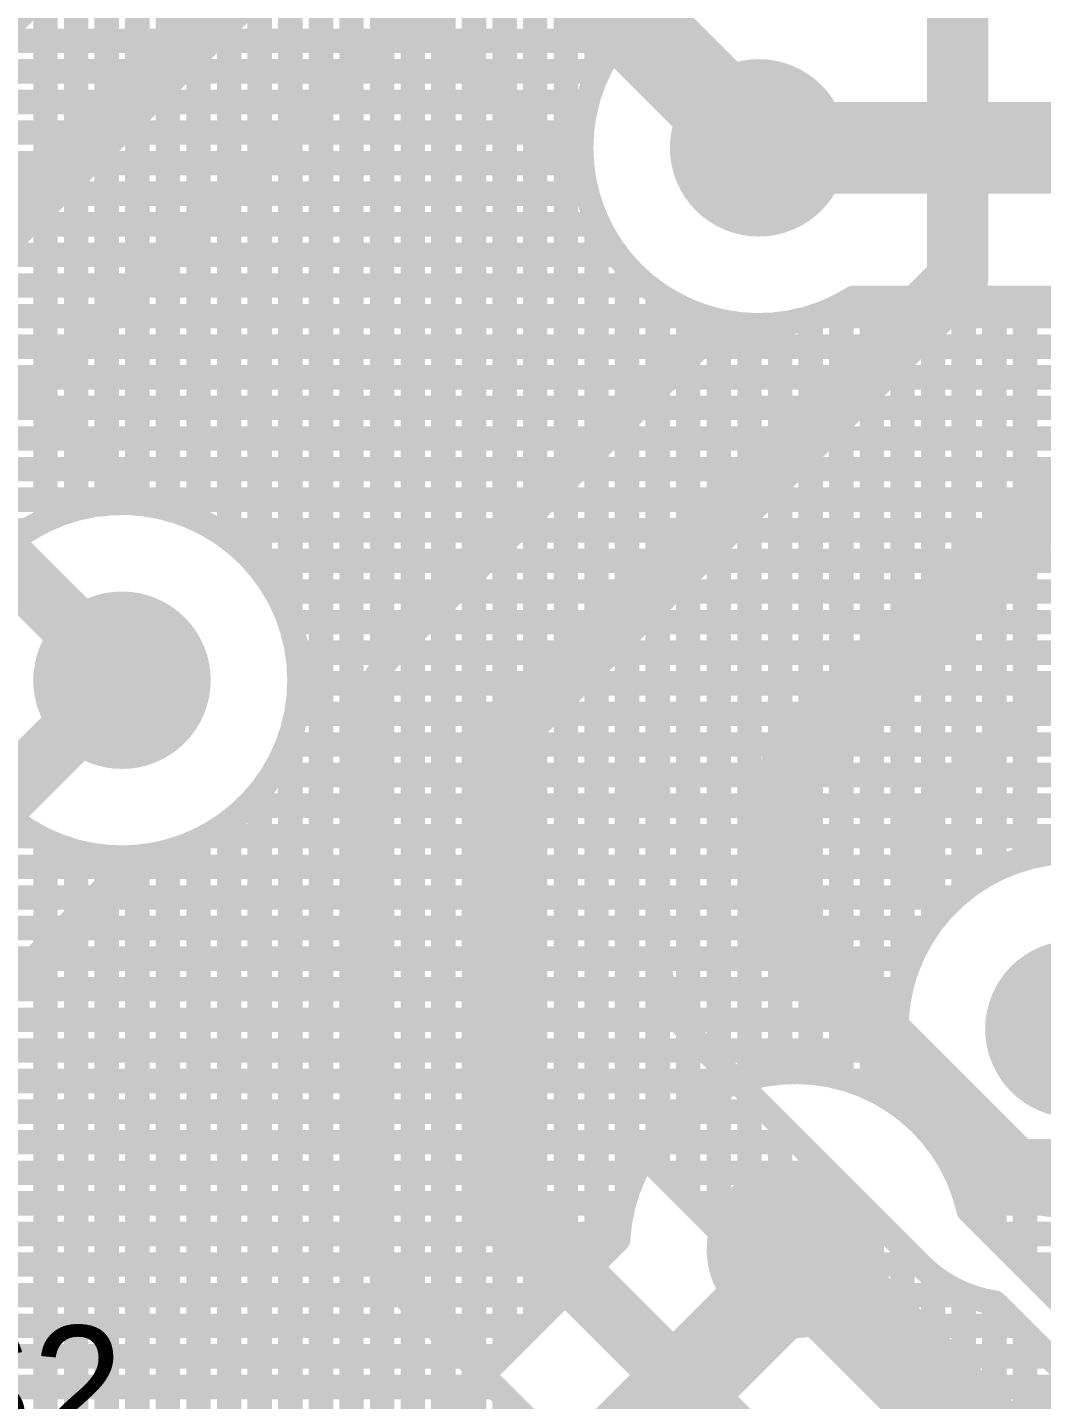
# Model space of a CAD drawing. Header units: millimetres. Extents: x 1.42 to 3.4, y 1.21 to 3.22.
# Drawn here: x 2.1121 to 2.2777, y 1.9629 to 2.1872 of the extents above; entities that cross this region are included whole.
import ezdxf

# ---------------------------------------------------------------- set-up
doc = ezdxf.new("R2010")
doc.units = ezdxf.units.MM
doc.header["$MEASUREMENT"] = 0
for name, color, linetype in [('BottomLayer', 5, 'Continuous'), ('BottomSolder', 6, 'Continuous'), ('MultiLayer', 9, 'Continuous'), ('TopLayer', 1, 'Continuous'), ('TopOverlay', 2, 'Continuous'), ('TopPaste', 8, 'Continuous'), ('TopSolder', 216, 'Continuous'), ('ViaHoleLayer', 16, 'Continuous')]:
    doc.layers.add(name, color=color, linetype=linetype)

# ---------------------------------------------------------------- blocks, each defined once
blk = doc.blocks.new('C0603_20')
at = {"layer": 'TopLayer'}
for points in [[(-0.00992, -0.0175), (-0.00992, 0.0175), (-0.04992, -0.0175), (-0.04992, 0.0175)], [(0.04992, -0.0175), (0.04992, 0.0175), (0.00992, -0.0175), (0.00992, 0.0175)]]:
    blk.add_solid(points, dxfattribs=at)
at = {"layer": 'TopOverlay'}
for points, const_width in [([(-0.06, -0.02559), (-0.06, 0.02559)], 0.00787), ([(-0.06, 0.02559), (0.06, 0.02559)], 0.00787), ([(0.06, -0.02559), (0.06, 0.02559)], 0.00787), ([(-0.00394, -0.01181), (-0.00394, 0.00984)], 0.00591), ([(0.00394, -0.01181), (0.00394, 0.00984)], 0.00591), ([(-0.06, -0.02559), (0.06, -0.02559)], 0.00787)]:
    blk.add_lwpolyline(points, dxfattribs=dict(at, const_width=const_width))
for points, const_width in [([(-0.06197, 0.02559, 1), (-0.05803, 0.02559, 1)], 0.00394), ([(-0.06197, 0.02559, 1), (-0.05803, 0.02559, 1)], 0.00394), ([(0.05803, 0.02559, 1), (0.06197, 0.02559, 1)], 0.00394), ([(0.05803, 0.02559, 1), (0.06197, 0.02559, 1)], 0.00394), ([(-0.00541, 0.00984, 1), (-0.00246, 0.00984, 1)], 0.00295), ([(0.00246, 0.00984, 1), (0.00541, 0.00984, 1)], 0.00295), ([(-0.00541, -0.01181, 1), (-0.00246, -0.01181, 1)], 0.00295), ([(0.00246, -0.01181, 1), (0.00541, -0.01181, 1)], 0.00295), ([(-0.06197, -0.02559, 1), (-0.05803, -0.02559, 1)], 0.00394), ([(-0.06197, -0.02559, 1), (-0.05803, -0.02559, 1)], 0.00394), ([(0.05803, -0.02559, 1), (0.06197, -0.02559, 1)], 0.00394), ([(0.05803, -0.02559, 1), (0.06197, -0.02559, 1)], 0.00394)]:
    blk.add_lwpolyline(points, format="xyb", close=True, dxfattribs=dict(at, const_width=const_width))
at = {"layer": 'TopPaste'}
for points in [[(-0.00992, -0.0175), (-0.00992, 0.0175), (-0.04992, -0.0175), (-0.04992, 0.0175)], [(0.04992, -0.0175), (0.04992, 0.0175), (0.00992, -0.0175), (0.00992, 0.0175)]]:
    blk.add_solid(points, dxfattribs=at)
at = {"layer": 'TopSolder'}
for points in [[(-0.00742, -0.02), (-0.00742, 0.02), (-0.05242, -0.02), (-0.05242, 0.02)], [(0.05242, -0.02), (0.05242, 0.02), (0.00742, -0.02), (0.00742, 0.02)]]:
    blk.add_solid(points, dxfattribs=at)

msp = doc.modelspace()

# ---------------------------------------------------------------- linework, layer by layer
at = {"layer": 'BottomLayer'}
for points, const_width in [([(1.8965, 2.5025), (2.2315, 2.1675)], 0.015), ([(2.264, 2.146), (2.264, 2.49)], 0.01), ([(1.8792, 2.48515), (2.2032, 2.16115)], 0.004), ([(1.96421, 2.27554), (2.1304, 2.10936)], 0.004), ([(1.94164, 2.267), (2.1275, 2.08114)], 0.01), ([(2.115, 2.12476), (2.115, 2.24935)], 0.004), ([(2.12, 2.11976), (2.12, 2.24435)], 0.004), ([(2.125, 2.11476), (2.125, 2.23935)], 0.004), ([(2.13, 2.10976), (2.13, 2.23435)], 0.004), ([(2.135, 2.10852), (2.135, 2.22935)], 0.004), ([(2.14, 2.10667), (2.14, 2.22435)], 0.004), ([(2.145, 2.10363), (2.145, 2.21935)], 0.004), ([(2.15, 2.0988), (2.15, 2.21435)], 0.004), ([(2.155, 2.08971), (2.155, 2.20935)], 0.004), ([(2.16, 1.61119), (2.16, 2.20435)], 0.004), ([(2.165, 1.61383), (2.165, 2.19935)], 0.004), ([(2.17, 2.08265), (2.17, 2.19435)], 0.004), ([(2.175, 2.08811), (2.175, 2.18935)], 0.004), ([(2.05476, 2.185), (2.17935, 2.185)], 0.004), ([(2.18, 2.09311), (2.18, 2.18435)], 0.004), ([(2.05976, 2.18), (2.18435, 2.18)], 0.004), ([(2.185, 2.09811), (2.185, 2.17935)], 0.004), ([(2.06476, 2.175), (2.18935, 2.175)], 0.004), ([(2.19, 2.10311), (2.19, 2.17435)], 0.004), ([(2.06976, 2.17), (2.19435, 2.17)], 0.004), ([(2.195, 2.10811), (2.195, 2.16935)], 0.004), ([(2.07476, 2.165), (2.19935, 2.165)], 0.004), ([(2.2, 2.11311), (2.2, 2.16435)], 0.004), ([(2.07976, 2.16), (2.20349, 2.16)], 0.004), ([(2.205, 2.11811), (2.205, 2.15572)], 0.004), ([(2.08476, 2.155), (2.20533, 2.155)], 0.004), ([(2.08976, 2.15), (2.20838, 2.15)], 0.004), ([(2.188, 2.07), (2.264, 2.146)], 0.01), ([(2.21, 2.12311), (2.21, 2.14804)], 0.004), ([(2.09476, 2.145), (2.2132, 2.145)], 0.004), ([(2.215, 2.12811), (2.215, 2.14365)], 0.004), ([(2.09976, 2.14), (2.22229, 2.14)], 0.004), ([(2.22, 2.13311), (2.22, 2.14088)], 0.004), ([(2.17248, 2.0856), (2.22593, 2.13904)], 0.004), ([(2.10476, 2.135), (2.22189, 2.135)], 0.004), ([(2.10976, 2.13), (2.21689, 2.13)], 0.004), ([(2.237, 2.067), (2.2935, 2.1235)], 0.01), ([(2.11476, 2.125), (2.21189, 2.125)], 0.004), ([(2.11976, 2.12), (2.20689, 2.12)], 0.004), ([(2.12476, 2.115), (2.20189, 2.115)], 0.004), ([(2.12976, 2.11), (2.19689, 2.11)], 0.004), ([(2.259, 2.05789), (2.30902, 2.1079)], 0.004), ([(2.14302, 2.105), (2.19189, 2.105)], 0.004), ([(2.14897, 2.1), (2.18689, 2.1)], 0.004), ([(2.15262, 2.095), (2.18189, 2.095)], 0.004), ([(2.1549, 2.09), (2.17689, 2.09)], 0.004), ([(2.1275, 2.0805), (2.1275, 2.08114)], 0.01), ([(2.15615, 2.085), (2.17191, 2.085)], 0.004), ([(2.1565, 2.08), (2.1684, 2.08)], 0.004), ([(2.15597, 2.075), (2.16658, 2.075)], 0.004), ([(2.27611, 2.075), (2.41839, 2.075)], 0.004), ([(2.188, 1.9965), (2.188, 2.07)], 0.01), ([(2.275, 2.05137), (2.275, 2.07389)], 0.004), ([(2.15453, 2.07), (2.166, 2.07)], 0.004), ([(2.155, 1.607), (2.155, 2.0713)], 0.004), ([(2.166, 1.9965), (2.166, 2.07)], 0.004), ([(2.237, 2.03697), (2.237, 2.067)], 0.01), ([(2.27111, 2.07), (2.41339, 2.07)], 0.004), ([(2.27, 2.04942), (2.27, 2.06889)], 0.004), ([(2.21, 2.06089), (2.215, 2.06589)], 0.004), ([(2.215, 2.03697), (2.215, 2.06589)], 0.004), ([(2.215, 2.03697), (2.215, 2.06589)], 0.004), ([(2.15201, 2.065), (2.166, 2.065)], 0.004), ([(2.265, 2.04624), (2.265, 2.06389)], 0.004), ([(2.26611, 2.065), (2.40839, 2.065)], 0.004), ([(2.15, 1.59985), (2.15, 2.06221)], 0.004), ([(2.14801, 2.06), (2.166, 2.06)], 0.004), ([(2.21, 2.00561), (2.21, 2.06089)], 0.004), ([(2.21, 2.00561), (2.21, 2.06089)], 0.004), ([(2.21, 2.06), (2.215, 2.06)], 0.004), ([(2.26, 2.04509), (2.26, 2.05889)], 0.004), ([(2.26111, 2.06), (2.40339, 2.06)], 0.004), ([(2.145, 1.24039), (2.145, 2.05738)], 0.004), ([(2.259, 2.04609), (2.259, 2.05789)], 0.004), ([(1.42, 2.055), (2.11369, 2.055)], 0.004), ([(2.115, 1.24039), (2.115, 2.05434)], 0.004), ([(2.14, 1.24039), (2.14, 2.05434)], 0.004), ([(2.14131, 2.055), (2.166, 2.055)], 0.004), ([(2.21, 2.055), (2.215, 2.055)], 0.004), ([(2.259, 2.055), (2.39839, 2.055)], 0.004), ([(2.12, 1.24039), (2.12, 2.05249)], 0.004), ([(2.135, 1.24039), (2.135, 2.05249)], 0.004), ([(1.42, 2.05), (2.166, 2.05)], 0.004), ([(2.125, 1.24039), (2.125, 2.05161)], 0.004), ([(2.13, 1.24039), (2.13, 2.05161)], 0.004), ([(2.21, 2.05), (2.215, 2.05)], 0.004), ([(2.259, 2.05), (2.27122, 2.05)], 0.004), ([(2.259, 2.04609), (2.2618, 2.04329)], 0.004), ([(1.42, 2.045), (2.166, 2.045)], 0.004), ([(2.21, 2.045), (2.215, 2.045)], 0.004), ([(2.26009, 2.045), (2.26354, 2.045)], 0.004), ([(1.42, 2.04), (2.166, 2.04)], 0.004), ([(2.21, 2.04), (2.215, 2.04)], 0.004), ([(2.237, 2.03697), (2.27347, 2.0005)], 0.01), ([(2.215, 2.00061), (2.215, 2.03697)], 0.004), ([(1.42, 2.035), (2.166, 2.035)], 0.004), ([(2.21, 2.035), (2.21509, 2.035)], 0.004), ([(1.42, 2.03), (2.166, 2.03)], 0.004), ([(2.21, 2.03), (2.21613, 2.03)], 0.004), ([(1.42, 2.025), (2.166, 2.025)], 0.004), ([(2.21, 2.025), (2.21854, 2.025)], 0.004), ([(2.22, 1.99561), (2.22, 2.02301)], 0.004), ([(2.22148, 2.02138), (2.25788, 1.98498)], 0.004), ([(1.42, 2.02), (2.166, 2.02)], 0.004), ([(2.21, 2.02), (2.22286, 2.02)], 0.004), ([(2.225, 1.99061), (2.225, 2.01786)], 0.004), ([(1.42, 2.015), (2.166, 2.015)], 0.004), ([(2.21, 2.015), (2.22786, 2.015)], 0.004), ([(2.23, 1.98561), (2.23, 2.01286)], 0.004), ([(1.42, 2.01), (2.166, 2.01)], 0.004), ([(2.21, 2.01), (2.23286, 2.01)], 0.004), ([(2.235, 1.98061), (2.235, 2.00786)], 0.004), ([(1.42, 2.005), (2.166, 2.005)], 0.004), ([(2.21, 2.00561), (2.40811, 1.8075)], 0.004), ([(2.21061, 2.005), (2.23786, 2.005)], 0.004), ([(2.24, 1.97561), (2.24, 2.00286)], 0.004), ([(2.27347, 2.0005), (2.2795, 2.0005)], 0.01), ([(2.2795, 2.0005), (2.465, 1.815)], 0.01), ([(1.42, 2), (2.166, 2)], 0.004), ([(2.188, 1.9965), (2.399, 1.7855)], 0.01), ([(2.21561, 2), (2.24286, 2)], 0.004), ([(2.245, 1.97061), (2.245, 1.99786)], 0.004), ([(1.42, 1.995), (2.16605, 1.995)], 0.004), ([(2.22061, 1.995), (2.24786, 1.995)], 0.004), ([(2.25, 1.96561), (2.25, 1.99286)], 0.004), ([(1.42, 1.99), (2.16698, 1.99)], 0.004), ([(2.22561, 1.99), (2.25286, 1.99)], 0.004), ([(2.255, 1.96061), (2.255, 1.98786)], 0.004), ([(1.42, 1.985), (2.16925, 1.985)], 0.004), ([(2.23061, 1.985), (2.25786, 1.985)], 0.004), ([(2.17, 1.61537), (2.17, 1.98385)], 0.004), ([(2.26, 1.95561), (2.26, 1.98311)], 0.004), ([(2.17248, 1.9809), (2.32869, 1.8247)], 0.004), ([(1.42, 1.98), (2.17339, 1.98)], 0.004), ([(2.175, 1.61598), (2.175, 1.97839)], 0.004), ([(2.23561, 1.98), (2.26549, 1.98)], 0.004), ([(2.265, 1.95061), (2.265, 1.9802)], 0.004), ([(2.27, 1.94561), (2.27, 1.97878)], 0.004), ([(2.27013, 1.97876), (2.44139, 1.8075)], 0.004), ([(1.42, 1.975), (2.17839, 1.975)], 0.004), ([(2.24061, 1.975), (2.27389, 1.975)], 0.004), ([(2.275, 1.94061), (2.275, 1.97389)], 0.004), ([(2.18, 1.61572), (2.18, 1.97339)], 0.004), ([(1.42, 1.97), (2.18339, 1.97)], 0.004), ([(2.24561, 1.97), (2.27889, 1.97)], 0.004), ([(2.185, 1.61457), (2.185, 1.96839)], 0.004), ([(1.42, 1.965), (2.18839, 1.965)], 0.004), ([(2.25061, 1.965), (2.28389, 1.965)], 0.004), ([(2.19, 1.6124), (2.19, 1.96339)], 0.004)]:
    msp.add_lwpolyline(points, dxfattribs=dict(at, const_width=const_width))
for points, const_width in [([(2.17835, 2.185, 1), (2.18035, 2.185, 1)], 0.002), ([(2.179, 2.18435, 1), (2.181, 2.18435, 1)], 0.002), ([(2.18335, 2.18, 1), (2.18535, 2.18, 1)], 0.002), ([(2.184, 2.17935, 1), (2.186, 2.17935, 1)], 0.002), ([(2.2255, 2.1675, 1), (2.2375, 2.1675, 1)], 0.012), ([(2.18835, 2.175, 1), (2.19035, 2.175, 1)], 0.002), ([(2.189, 2.17435, 1), (2.191, 2.17435, 1)], 0.002), ([(2.22775, 2.1675, 1), (2.23525, 2.1675, 1)], 0.0075), ([(2.19335, 2.17, 1), (2.19535, 2.17, 1)], 0.002), ([(2.194, 2.16935, 1), (2.196, 2.16935, 1)], 0.002), ([(2.19835, 2.165, 1), (2.20035, 2.165, 1)], 0.002), ([(2.199, 2.16435, 1), (2.201, 2.16435, 1)], 0.002), ([(2.2022, 2.16115, 1), (2.2042, 2.16115, 1)], 0.002), ([(2.2022, 2.16115, 1), (2.2042, 2.16115, 1)], 0.002), ([(2.20249, 2.16, 1), (2.20449, 2.16, 1)], 0.002), ([(2.204, 2.15572, 1), (2.206, 2.15572, 1)], 0.002), ([(2.20433, 2.155, 1), (2.20633, 2.155, 1)], 0.002), ([(2.20738, 2.15, 1), (2.20938, 2.15, 1)], 0.002), ([(2.2615, 2.146, 1), (2.2665, 2.146, 1)], 0.005), ([(2.2615, 2.146, 1), (2.2665, 2.146, 1)], 0.005), ([(2.209, 2.14804, 1), (2.211, 2.14804, 1)], 0.002), ([(2.2122, 2.145, 1), (2.2142, 2.145, 1)], 0.002), ([(2.214, 2.14365, 1), (2.216, 2.14365, 1)], 0.002), ([(2.219, 2.14088, 1), (2.221, 2.14088, 1)], 0.002), ([(2.22129, 2.14, 1), (2.22329, 2.14, 1)], 0.002), ([(2.22493, 2.13904, 1), (2.22693, 2.13904, 1)], 0.002), ([(2.22493, 2.13904, 1), (2.22693, 2.13904, 1)], 0.002), ([(2.22089, 2.135, 1), (2.22289, 2.135, 1)], 0.002), ([(2.219, 2.13311, 1), (2.221, 2.13311, 1)], 0.002), ([(2.21589, 2.13, 1), (2.21789, 2.13, 1)], 0.002), ([(2.214, 2.12811, 1), (2.216, 2.12811, 1)], 0.002), ([(2.11376, 2.125, 1), (2.11576, 2.125, 1)], 0.002), ([(2.114, 2.12476, 1), (2.116, 2.12476, 1)], 0.002), ([(2.21089, 2.125, 1), (2.21289, 2.125, 1)], 0.002), ([(2.209, 2.12311, 1), (2.211, 2.12311, 1)], 0.002), ([(2.11876, 2.12, 1), (2.12076, 2.12, 1)], 0.002), ([(2.119, 2.11976, 1), (2.121, 2.11976, 1)], 0.002), ([(2.20589, 2.12, 1), (2.20789, 2.12, 1)], 0.002), ([(2.204, 2.11811, 1), (2.206, 2.11811, 1)], 0.002), ([(2.12376, 2.115, 1), (2.12576, 2.115, 1)], 0.002), ([(2.124, 2.11476, 1), (2.126, 2.11476, 1)], 0.002), ([(2.20089, 2.115, 1), (2.20289, 2.115, 1)], 0.002), ([(2.199, 2.11311, 1), (2.201, 2.11311, 1)], 0.002), ([(2.12876, 2.11, 1), (2.13076, 2.11, 1)], 0.002), ([(2.129, 2.10976, 1), (2.131, 2.10976, 1)], 0.002), ([(2.1294, 2.10936, 1), (2.1314, 2.10936, 1)], 0.002), ([(2.1294, 2.10936, 1), (2.1314, 2.10936, 1)], 0.002), ([(2.134, 2.10852, 1), (2.136, 2.10852, 1)], 0.002), ([(2.194, 2.10811, 1), (2.196, 2.10811, 1)], 0.002), ([(2.19589, 2.11, 1), (2.19789, 2.11, 1)], 0.002), ([(2.139, 2.10667, 1), (2.141, 2.10667, 1)], 0.002), ([(2.14202, 2.105, 1), (2.14402, 2.105, 1)], 0.002), ([(2.144, 2.10363, 1), (2.146, 2.10363, 1)], 0.002), ([(2.19089, 2.105, 1), (2.19289, 2.105, 1)], 0.002), ([(2.189, 2.10311, 1), (2.191, 2.10311, 1)], 0.002), ([(2.14797, 2.1, 1), (2.14997, 2.1, 1)], 0.002), ([(2.18589, 2.1, 1), (2.18789, 2.1, 1)], 0.002), ([(2.149, 2.0988, 1), (2.151, 2.0988, 1)], 0.002), ([(2.184, 2.09811, 1), (2.186, 2.09811, 1)], 0.002), ([(2.15162, 2.095, 1), (2.15362, 2.095, 1)], 0.002), ([(2.18089, 2.095, 1), (2.18289, 2.095, 1)], 0.002), ([(2.179, 2.09311, 1), (2.181, 2.09311, 1)], 0.002), ([(2.1215, 2.0805, 1), (2.1335, 2.0805, 1)], 0.012), ([(2.1539, 2.09, 1), (2.1559, 2.09, 1)], 0.002), ([(2.154, 2.08971, 1), (2.156, 2.08971, 1)], 0.002), ([(2.174, 2.08811, 1), (2.176, 2.08811, 1)], 0.002), ([(2.17589, 2.09, 1), (2.17789, 2.09, 1)], 0.002), ([(2.125, 2.08114, 1), (2.13, 2.08114, 1)], 0.005), ([(2.125, 2.08114, 1), (2.13, 2.08114, 1)], 0.005), ([(2.125, 2.0805, 1), (2.13, 2.0805, 1)], 0.005), ([(2.15515, 2.085, 1), (2.15715, 2.085, 1)], 0.002), ([(2.17091, 2.085, 1), (2.17291, 2.085, 1)], 0.002), ([(2.17144, 2.08556, 1), (2.17344, 2.08556, 1)], 0.002), ([(2.17148, 2.0856, 1), (2.17348, 2.0856, 1)], 0.002), ([(2.17148, 2.0856, 1), (2.17348, 2.0856, 1)], 0.002), ([(2.169, 2.08265, 1), (2.171, 2.08265, 1)], 0.002), ([(2.1555, 2.0805, 1), (2.1575, 2.0805, 1)], 0.002), ([(2.1555, 2.0805, 1), (2.1575, 2.0805, 1)], 0.002), ([(2.1555, 2.08, 1), (2.1575, 2.08, 1)], 0.002), ([(2.1674, 2.08, 1), (2.1694, 2.08, 1)], 0.002), ([(2.15497, 2.075, 1), (2.15697, 2.075, 1)], 0.002), ([(2.16558, 2.075, 1), (2.16758, 2.075, 1)], 0.002), ([(2.27511, 2.075, 1), (2.27711, 2.075, 1)], 0.002), ([(2.1855, 2.07, 1), (2.1905, 2.07, 1)], 0.005), ([(2.1855, 2.07, 1), (2.1905, 2.07, 1)], 0.005), ([(2.274, 2.07389, 1), (2.276, 2.07389, 1)], 0.002), ([(2.15353, 2.07, 1), (2.15553, 2.07, 1)], 0.002), ([(2.154, 2.0713, 1), (2.156, 2.0713, 1)], 0.002), ([(2.165, 2.07, 1), (2.167, 2.07, 1)], 0.002), ([(2.165, 2.07, 1), (2.167, 2.07, 1)], 0.002), ([(2.165, 2.07, 1), (2.167, 2.07, 1)], 0.002), ([(2.165, 2.07, 1), (2.167, 2.07, 1)], 0.002), ([(2.2345, 2.067, 1), (2.2395, 2.067, 1)], 0.005), ([(2.2345, 2.067, 1), (2.2395, 2.067, 1)], 0.005), ([(2.27011, 2.07, 1), (2.27211, 2.07, 1)], 0.002), ([(2.269, 2.06889, 1), (2.271, 2.06889, 1)], 0.002), ([(2.214, 2.06589, 1), (2.216, 2.06589, 1)], 0.002), ([(2.214, 2.06589, 1), (2.216, 2.06589, 1)], 0.002), ([(2.214, 2.06589, 1), (2.216, 2.06589, 1)], 0.002), ([(2.15101, 2.065, 1), (2.15301, 2.065, 1)], 0.002), ([(2.165, 2.065, 1), (2.167, 2.065, 1)], 0.002), ([(2.264, 2.06389, 1), (2.266, 2.06389, 1)], 0.002), ([(2.26511, 2.065, 1), (2.26711, 2.065, 1)], 0.002), ([(2.149, 2.06221, 1), (2.151, 2.06221, 1)], 0.002), ([(2.14701, 2.06, 1), (2.14901, 2.06, 1)], 0.002), ([(2.165, 2.06, 1), (2.167, 2.06, 1)], 0.002), ([(2.209, 2.06089, 1), (2.211, 2.06089, 1)], 0.002), ([(2.209, 2.06089, 1), (2.211, 2.06089, 1)], 0.002), ([(2.209, 2.06089, 1), (2.211, 2.06089, 1)], 0.002), ([(2.209, 2.06, 1), (2.211, 2.06, 1)], 0.002), ([(2.214, 2.06, 1), (2.216, 2.06, 1)], 0.002), ([(2.259, 2.05889, 1), (2.261, 2.05889, 1)], 0.002), ([(2.26011, 2.06, 1), (2.26211, 2.06, 1)], 0.002), ([(2.144, 2.05738, 1), (2.146, 2.05738, 1)], 0.002), ([(2.258, 2.05789, 1), (2.26, 2.05789, 1)], 0.002), ([(2.258, 2.05789, 1), (2.26, 2.05789, 1)], 0.002), ([(2.11269, 2.055, 1), (2.11469, 2.055, 1)], 0.002), ([(2.114, 2.05434, 1), (2.116, 2.05434, 1)], 0.002), ([(2.139, 2.05434, 1), (2.141, 2.05434, 1)], 0.002), ([(2.14031, 2.055, 1), (2.14231, 2.055, 1)], 0.002), ([(2.165, 2.055, 1), (2.167, 2.055, 1)], 0.002), ([(2.209, 2.055, 1), (2.211, 2.055, 1)], 0.002), ([(2.214, 2.055, 1), (2.216, 2.055, 1)], 0.002), ([(2.258, 2.055, 1), (2.26, 2.055, 1)], 0.002), ([(2.119, 2.05249, 1), (2.121, 2.05249, 1)], 0.002), ([(2.134, 2.05249, 1), (2.136, 2.05249, 1)], 0.002), ([(2.124, 2.05161, 1), (2.126, 2.05161, 1)], 0.002), ([(2.129, 2.05161, 1), (2.131, 2.05161, 1)], 0.002), ([(2.165, 2.05, 1), (2.167, 2.05, 1)], 0.002), ([(2.209, 2.05, 1), (2.211, 2.05, 1)], 0.002), ([(2.214, 2.05, 1), (2.216, 2.05, 1)], 0.002), ([(2.258, 2.05, 1), (2.26, 2.05, 1)], 0.002), ([(2.27022, 2.05, 1), (2.27222, 2.05, 1)], 0.002), ([(2.274, 2.05137, 1), (2.276, 2.05137, 1)], 0.002), ([(2.269, 2.04942, 1), (2.271, 2.04942, 1)], 0.002), ([(2.258, 2.04609, 1), (2.26, 2.04609, 1)], 0.002), ([(2.258, 2.04609, 1), (2.26, 2.04609, 1)], 0.002), ([(2.264, 2.04624, 1), (2.266, 2.04624, 1)], 0.002), ([(2.165, 2.045, 1), (2.167, 2.045, 1)], 0.002), ([(2.209, 2.045, 1), (2.211, 2.045, 1)], 0.002), ([(2.214, 2.045, 1), (2.216, 2.045, 1)], 0.002), ([(2.259, 2.04509, 1), (2.261, 2.04509, 1)], 0.002), ([(2.25909, 2.045, 1), (2.26109, 2.045, 1)], 0.002), ([(2.2608, 2.04329, 1), (2.2628, 2.04329, 1)], 0.002), ([(2.2608, 2.04329, 1), (2.2628, 2.04329, 1)], 0.002), ([(2.26254, 2.045, 1), (2.26454, 2.045, 1)], 0.002), ([(2.165, 2.04, 1), (2.167, 2.04, 1)], 0.002), ([(2.209, 2.04, 1), (2.211, 2.04, 1)], 0.002), ([(2.214, 2.04, 1), (2.216, 2.04, 1)], 0.002), ([(2.2345, 2.03697, 1), (2.2395, 2.03697, 1)], 0.005), ([(2.2345, 2.03697, 1), (2.2395, 2.03697, 1)], 0.005), ([(2.214, 2.03697, 1), (2.216, 2.03697, 1)], 0.002), ([(2.214, 2.03697, 1), (2.216, 2.03697, 1)], 0.002), ([(2.214, 2.03697, 1), (2.216, 2.03697, 1)], 0.002), ([(2.214, 2.03697, 1), (2.216, 2.03697, 1)], 0.002), ([(2.214, 2.03697, 1), (2.216, 2.03697, 1)], 0.002), ([(2.165, 2.035, 1), (2.167, 2.035, 1)], 0.002), ([(2.209, 2.035, 1), (2.211, 2.035, 1)], 0.002), ([(2.21409, 2.035, 1), (2.21609, 2.035, 1)], 0.002), ([(2.277, 2.0235, 1), (2.289, 2.0235, 1)], 0.012), ([(2.165, 2.03, 1), (2.167, 2.03, 1)], 0.002), ([(2.209, 2.03, 1), (2.211, 2.03, 1)], 0.002), ([(2.21513, 2.03, 1), (2.21713, 2.03, 1)], 0.002), ([(2.165, 2.025, 1), (2.167, 2.025, 1)], 0.002), ([(2.209, 2.025, 1), (2.211, 2.025, 1)], 0.002), ([(2.21754, 2.025, 1), (2.21954, 2.025, 1)], 0.002), ([(2.219, 2.02301, 1), (2.221, 2.02301, 1)], 0.002), ([(2.22044, 2.02142, 1), (2.22244, 2.02142, 1)], 0.002), ([(2.22048, 2.02138, 1), (2.22248, 2.02138, 1)], 0.002), ([(2.22048, 2.02138, 1), (2.22248, 2.02138, 1)], 0.002), ([(2.165, 2.02, 1), (2.167, 2.02, 1)], 0.002), ([(2.209, 2.02, 1), (2.211, 2.02, 1)], 0.002), ([(2.22186, 2.02, 1), (2.22386, 2.02, 1)], 0.002), ([(2.224, 2.01786, 1), (2.226, 2.01786, 1)], 0.002), ([(2.165, 2.015, 1), (2.167, 2.015, 1)], 0.002), ([(2.209, 2.015, 1), (2.211, 2.015, 1)], 0.002), ([(2.22686, 2.015, 1), (2.22886, 2.015, 1)], 0.002), ([(2.229, 2.01286, 1), (2.231, 2.01286, 1)], 0.002), ([(2.165, 2.01, 1), (2.167, 2.01, 1)], 0.002), ([(2.209, 2.01, 1), (2.211, 2.01, 1)], 0.002), ([(2.23186, 2.01, 1), (2.23386, 2.01, 1)], 0.002), ([(2.234, 2.00786, 1), (2.236, 2.00786, 1)], 0.002), ([(2.165, 2.005, 1), (2.167, 2.005, 1)], 0.002), ([(2.209, 2.00561, 1), (2.211, 2.00561, 1)], 0.002), ([(2.209, 2.00561, 1), (2.211, 2.00561, 1)], 0.002), ([(2.209, 2.00561, 1), (2.211, 2.00561, 1)], 0.002), ([(2.20961, 2.005, 1), (2.21161, 2.005, 1)], 0.002), ([(2.23686, 2.005, 1), (2.23886, 2.005, 1)], 0.002), ([(2.239, 2.00286, 1), (2.241, 2.00286, 1)], 0.002), ([(2.27097, 2.0005, 1), (2.27597, 2.0005, 1)], 0.005), ([(2.27097, 2.0005, 1), (2.27597, 2.0005, 1)], 0.005), ([(2.277, 2.0005, 1), (2.282, 2.0005, 1)], 0.005), ([(2.277, 2.0005, 1), (2.282, 2.0005, 1)], 0.005), ([(2.214, 2.00061, 1), (2.216, 2.00061, 1)], 0.002), ([(2.165, 2, 1), (2.167, 2, 1)], 0.002), ([(2.1855, 1.9965, 1), (2.1905, 1.9965, 1)], 0.005), ([(2.1855, 1.9965, 1), (2.1905, 1.9965, 1)], 0.005), ([(2.21461, 2, 1), (2.21661, 2, 1)], 0.002), ([(2.24186, 2, 1), (2.24386, 2, 1)], 0.002), ([(2.165, 1.9965, 1), (2.167, 1.9965, 1)], 0.002), ([(2.165, 1.9965, 1), (2.167, 1.9965, 1)], 0.002), ([(2.165, 1.9965, 1), (2.167, 1.9965, 1)], 0.002), ([(2.2315, 1.9875, 1), (2.2435, 1.9875, 1)], 0.012), ([(2.244, 1.99786, 1), (2.246, 1.99786, 1)], 0.002), ([(2.16505, 1.995, 1), (2.16705, 1.995, 1)], 0.002), ([(2.219, 1.99561, 1), (2.221, 1.99561, 1)], 0.002), ([(2.21961, 1.995, 1), (2.22161, 1.995, 1)], 0.002), ([(2.24686, 1.995, 1), (2.24886, 1.995, 1)], 0.002), ([(2.249, 1.99286, 1), (2.251, 1.99286, 1)], 0.002), ([(2.16598, 1.99, 1), (2.16798, 1.99, 1)], 0.002), ([(2.224, 1.99061, 1), (2.226, 1.99061, 1)], 0.002), ([(2.22461, 1.99, 1), (2.22661, 1.99, 1)], 0.002), ([(2.25186, 1.99, 1), (2.25386, 1.99, 1)], 0.002), ([(2.254, 1.98786, 1), (2.256, 1.98786, 1)], 0.002), ([(2.16825, 1.985, 1), (2.17024, 1.985, 1)], 0.002), ([(2.229, 1.98561, 1), (2.231, 1.98561, 1)], 0.002), ([(2.22961, 1.985, 1), (2.23161, 1.985, 1)], 0.002), ([(2.25686, 1.985, 1), (2.25886, 1.985, 1)], 0.002), ([(2.25688, 1.98498, 1), (2.25888, 1.98498, 1)], 0.002), ([(2.25688, 1.98498, 1), (2.25888, 1.98498, 1)], 0.002), ([(2.25692, 1.98494, 1), (2.25892, 1.98494, 1)], 0.002), ([(2.169, 1.98385, 1), (2.171, 1.98385, 1)], 0.002), ([(2.259, 1.98311, 1), (2.261, 1.98311, 1)], 0.002), ([(2.17144, 1.98094, 1), (2.17344, 1.98094, 1)], 0.002), ([(2.17148, 1.9809, 1), (2.17348, 1.9809, 1)], 0.002), ([(2.17148, 1.9809, 1), (2.17348, 1.9809, 1)], 0.002), ([(2.234, 1.98061, 1), (2.236, 1.98061, 1)], 0.002), ([(2.17239, 1.98, 1), (2.17439, 1.98, 1)], 0.002), ([(2.174, 1.97839, 1), (2.176, 1.97839, 1)], 0.002), ([(2.23461, 1.98, 1), (2.23661, 1.98, 1)], 0.002), ([(2.264, 1.9802, 1), (2.266, 1.9802, 1)], 0.002), ([(2.26449, 1.98, 1), (2.26649, 1.98, 1)], 0.002), ([(2.269, 1.97878, 1), (2.271, 1.97878, 1)], 0.002), ([(2.26913, 1.97876, 1), (2.27113, 1.97876, 1)], 0.002), ([(2.26913, 1.97876, 1), (2.27113, 1.97876, 1)], 0.002), ([(2.26913, 1.97876, 1), (2.27113, 1.97876, 1)], 0.002), ([(2.17739, 1.975, 1), (2.17939, 1.975, 1)], 0.002), ([(2.239, 1.97561, 1), (2.241, 1.97561, 1)], 0.002), ([(2.23961, 1.975, 1), (2.24161, 1.975, 1)], 0.002), ([(2.27289, 1.975, 1), (2.27489, 1.975, 1)], 0.002), ([(2.274, 1.97389, 1), (2.276, 1.97389, 1)], 0.002), ([(2.179, 1.97339, 1), (2.181, 1.97339, 1)], 0.002), ([(2.18239, 1.97, 1), (2.18439, 1.97, 1)], 0.002), ([(2.244, 1.97061, 1), (2.246, 1.97061, 1)], 0.002), ([(2.24461, 1.97, 1), (2.24661, 1.97, 1)], 0.002), ([(2.27789, 1.97, 1), (2.27989, 1.97, 1)], 0.002), ([(2.184, 1.96839, 1), (2.186, 1.96839, 1)], 0.002), ([(2.18739, 1.965, 1), (2.18939, 1.965, 1)], 0.002), ([(2.249, 1.96561, 1), (2.251, 1.96561, 1)], 0.002), ([(2.24961, 1.965, 1), (2.25161, 1.965, 1)], 0.002), ([(2.189, 1.96339, 1), (2.191, 1.96339, 1)], 0.002)]:
    msp.add_lwpolyline(points, format="xyb", close=True, dxfattribs=dict(at, const_width=const_width))
at = {"layer": 'BottomLayer', "const_width": 0.004}
for points in [[(2.22593, 2.13904, -0.297489), (2.2032, 2.16115)], [(2.1304, 2.10936, -0.385179), (2.1565, 2.0805)], [(2.166, 2.07, -0.199566), (2.17248, 2.0856)], [(2.166, 2.07, -0.198912), (2.17244, 2.08556)], [(2.1565, 2.0805, -0.974276), (2.09854, 2.07899)], [(2.2618, 2.04329, -0.402167), (2.30189, 2.0455)], [(2.22144, 2.02142, -0.198912), (2.215, 2.03697)], [(2.22148, 2.02138, -0.199566), (2.215, 2.03697)], [(2.17244, 1.98094, -0.198912), (2.166, 1.9965)], [(2.17248, 1.9809, -0.199566), (2.166, 1.9965)], [(2.27013, 1.97876, -0.160217), (2.25788, 1.98498)], [(2.27013, 1.97876, -0.159572), (2.25792, 1.98494)]]:
    msp.add_lwpolyline(points, format="xyb", dxfattribs=at)
at = {"layer": 'BottomSolder', "const_width": 0.0145}
for points in [[(2.22425, 2.1675, 1), (2.23875, 2.1675, 1)], [(2.12025, 2.0805, 1), (2.13475, 2.0805, 1)], [(2.27575, 2.0235, 1), (2.29025, 2.0235, 1)], [(2.23025, 1.9875, 1), (2.24475, 1.9875, 1)]]:
    msp.add_lwpolyline(points, format="xyb", close=True, dxfattribs=at)
at = {"layer": 'MultiLayer', "const_width": 0.012}
for points in [[(2.2255, 2.1675, 1), (2.2375, 2.1675, 1)], [(2.1215, 2.0805, 1), (2.1335, 2.0805, 1)], [(2.277, 2.0235, 1), (2.289, 2.0235, 1)], [(2.2315, 1.9875, 1), (2.2435, 1.9875, 1)]]:
    msp.add_lwpolyline(points, format="xyb", close=True, dxfattribs=at)
at = {"layer": 'TopLayer'}
for points, const_width in [([(1.81397, 1.89208), (2.19239, 2.2705)], 0.004), ([(1.82949, 1.87649), (2.219, 2.266)], 0.01), ([(1.85149, 1.86738), (2.22811, 2.244)], 0.004), ([(2.21, 2.18696), (2.21, 2.22589)], 0.004), ([(2.205, 2.17928), (2.205, 2.22089)], 0.004), ([(2.2, 1.98053), (2.2, 2.21589)], 0.004), ([(2.195, 1.97553), (2.195, 2.21089)], 0.004), ([(2.19, 1.97053), (2.19, 2.20589)], 0.004), ([(2.185, 1.96553), (2.185, 2.20089)], 0.004), ([(2.18, 1.96053), (2.18, 2.19589)], 0.004), ([(2.175, 1.95553), (2.175, 2.19089)], 0.004), ([(2.16911, 2.185), (2.20838, 2.185)], 0.004), ([(2.17, 1.95053), (2.17, 2.18589)], 0.004), ([(2.16411, 2.18), (2.20533, 2.18)], 0.004), ([(2.165, 1.9467), (2.165, 2.18089)], 0.004), ([(2.16, 1.94663), (2.16, 2.17589)], 0.004), ([(2.15911, 2.175), (2.20349, 2.175)], 0.004), ([(2.155, 2.08971), (2.155, 2.17089)], 0.004), ([(2.2315, 2.1675), (2.3957, 2.1675)], 0.015), ([(2.15411, 2.17), (2.20261, 2.17)], 0.004), ([(2.14911, 2.165), (2.20261, 2.165)], 0.004), ([(2.15, 2.0988), (2.15, 2.16589)], 0.004), ([(2.14411, 2.16), (2.20349, 2.16)], 0.004), ([(2.145, 2.10363), (2.145, 2.16089)], 0.004), ([(2.14, 2.10667), (2.14, 2.15589)], 0.004), ([(2.205, 1.98553), (2.205, 2.15572)], 0.004), ([(2.13911, 2.155), (2.20533, 2.155)], 0.004), ([(2.135, 2.10852), (2.135, 2.15089)], 0.004), ([(2.13411, 2.15), (2.20838, 2.15)], 0.004), ([(2.21, 1.99671), (2.21, 2.14804)], 0.004), ([(2.12911, 2.145), (2.2132, 2.145)], 0.004), ([(2.13, 2.10939), (2.13, 2.14589)], 0.004), ([(2.215, 2.0058), (2.215, 2.14365)], 0.004), ([(2.245, 2.01551), (2.245, 2.14183)], 0.004), ([(2.24702, 2.143), (2.38556, 2.143)], 0.004), ([(2.25, 2.01367), (2.25, 2.143)], 0.004), ([(2.255, 2.03105), (2.255, 2.143)], 0.004), ([(2.26, 2.04116), (2.26, 2.143)], 0.004), ([(2.265, 2.04624), (2.265, 2.143)], 0.004), ([(2.27, 2.04942), (2.27, 2.143)], 0.004), ([(2.275, 2.05137), (2.275, 2.143)], 0.004), ([(2.12411, 2.14), (2.22229, 2.14)], 0.004), ([(2.125, 2.10939), (2.125, 2.14089)], 0.004), ([(2.22, 2.01062), (2.22, 2.14088)], 0.004), ([(2.24, 2.01639), (2.24, 2.13977)], 0.004), ([(2.24071, 2.14), (2.38856, 2.14)], 0.004), ([(2.225, 2.01367), (2.225, 2.13924)], 0.004), ([(2.23, 2.01551), (2.23, 2.13854)], 0.004), ([(2.235, 2.01639), (2.235, 2.13871)], 0.004), ([(2.11911, 2.135), (2.39356, 2.135)], 0.004), ([(2.12, 2.10852), (2.12, 2.13589)], 0.004), ([(2.115, 2.10667), (2.115, 2.13089)], 0.004), ([(2.11411, 2.13), (2.397, 2.13)], 0.004), ([(2.10911, 2.125), (2.39963, 2.125)], 0.004), ([(2.10411, 2.12), (2.40385, 2.12)], 0.004), ([(2.09911, 2.115), (2.40885, 2.115)], 0.004), ([(2.09411, 2.11), (2.41385, 2.11)], 0.004), ([(2.08911, 2.105), (2.11198, 2.105)], 0.004), ([(2.14302, 2.105), (2.41885, 2.105)], 0.004), ([(2.14897, 2.1), (2.42385, 2.1)], 0.004), ([(2.15262, 2.095), (2.42885, 2.095)], 0.004), ([(2.1549, 2.09), (2.43385, 2.09)], 0.004), ([(2.03949, 1.99249), (2.1275, 2.0805)], 0.01), ([(2.15615, 2.085), (2.43916, 2.085)], 0.004), ([(2.1565, 2.08), (2.44941, 2.08)], 0.004), ([(2.15597, 2.075), (2.44768, 2.075)], 0.004), ([(2.15453, 2.07), (2.43854, 2.07)], 0.004), ([(2.155, 1.94163), (2.155, 2.0713)], 0.004), ([(2.15201, 2.065), (2.43336, 2.065)], 0.004), ([(2.15, 1.93663), (2.15, 2.06221)], 0.004), ([(2.14801, 2.06), (2.42836, 2.06)], 0.004), ([(2.145, 1.93163), (2.145, 2.05738)], 0.004), ([(2.14, 1.92663), (2.14, 2.05434)], 0.004), ([(2.14131, 2.055), (2.42336, 2.055)], 0.004), ([(2.135, 1.92163), (2.135, 2.05249)], 0.004), ([(2.0949, 2.01679), (2.1297, 2.05159)], 0.004), ([(2.12811, 2.05), (2.27122, 2.05)], 0.004), ([(2.13, 1.91663), (2.13, 2.05161)], 0.004), ([(2.125, 1.91163), (2.125, 2.04689)], 0.004), ([(2.12311, 2.045), (2.26354, 2.045)], 0.004), ([(2.12, 1.90663), (2.12, 2.04189)], 0.004), ([(2.11811, 2.04), (2.25915, 2.04)], 0.004), ([(2.115, 1.90163), (2.115, 2.03689)], 0.004), ([(2.11311, 2.035), (2.25638, 2.035)], 0.004), ([(2.10811, 2.03), (2.25474, 2.03)], 0.004), ([(2.10311, 2.025), (2.25404, 2.025)], 0.004), ([(2.09811, 2.02), (2.25421, 2.02)], 0.004), ([(2.0967, 2.015), (2.22829, 2.015)], 0.004), ([(2.24671, 2.015), (2.25527, 2.015)], 0.004), ([(2.255, 2.01062), (2.255, 2.01595)], 0.004), ([(2.09774, 2.01), (2.2192, 2.01)], 0.004), ([(2.09274, 2.005), (2.21438, 2.005)], 0.004), ([(2.265, 1.99671), (2.265, 2.00076)], 0.004), ([(2.08774, 2), (2.21133, 2)], 0.004), ([(2.27, 1.98965), (2.27, 1.99758)], 0.004), ([(2.08274, 1.995), (2.20949, 1.995)], 0.004), ([(2.26551, 1.995), (2.27764, 1.995)], 0.004), ([(2.2658, 1.99385), (2.284, 1.97564)], 0.004), ([(2.275, 1.98465), (2.275, 1.99563)], 0.004), ([(2.2375, 1.98338), (2.2375, 1.9875)], 0.015), ([(2.2375, 1.9875), (2.29284, 1.93216)], 0.015), ([(2.07774, 1.99), (2.20861, 1.99)], 0.004), ([(2.26965, 1.99), (2.28539, 1.99)], 0.004), ([(2.14305, 1.88893), (2.2375, 1.98338)], 0.015), ([(2.16558, 1.94611), (2.20854, 1.98907)], 0.004), ([(2.07274, 1.985), (2.20447, 1.985)], 0.004), ([(2.27465, 1.985), (2.29039, 1.985)], 0.004), ([(2.06774, 1.98), (2.19947, 1.98)], 0.004), ([(2.27965, 1.98), (2.28836, 1.98)], 0.004), ([(2.06274, 1.975), (2.19447, 1.975)], 0.004), ([(2.05774, 1.97), (2.18947, 1.97)], 0.004), ([(2.05274, 1.965), (2.18447, 1.965)], 0.004)]:
    msp.add_lwpolyline(points, dxfattribs=dict(at, const_width=const_width))
at = {"layer": 'TopLayer', "const_width": 0.004}
for points in [[(2.24702, 2.143, -1.816985), (2.24702, 2.192)], [(2.09858, 2.0827, -0.962805), (2.1565, 2.0805)], [(2.1565, 2.0805, -0.392185), (2.1297, 2.05159)], [(2.2808, 1.99458, -2.177031), (2.31192, 2.0257)], [(2.20854, 1.98907, -0.871095), (2.2658, 1.99385)]]:
    msp.add_lwpolyline(points, format="xyb", dxfattribs=at)
at = {"layer": 'TopLayer'}
for points, const_width in [([(2.209, 2.18696, 1), (2.211, 2.18696, 1)], 0.002), ([(2.16811, 2.185, 1), (2.17011, 2.185, 1)], 0.002), ([(2.169, 2.18589, 1), (2.171, 2.18589, 1)], 0.002), ([(2.20738, 2.185, 1), (2.20938, 2.185, 1)], 0.002), ([(2.16311, 2.18, 1), (2.16511, 2.18, 1)], 0.002), ([(2.164, 2.18089, 1), (2.166, 2.18089, 1)], 0.002), ([(2.20433, 2.18, 1), (2.20633, 2.18, 1)], 0.002), ([(2.204, 2.17928, 1), (2.206, 2.17928, 1)], 0.002), ([(2.159, 2.17589, 1), (2.161, 2.17589, 1)], 0.002), ([(2.2255, 2.1675, 1), (2.2375, 2.1675, 1)], 0.012), ([(2.15811, 2.175, 1), (2.16011, 2.175, 1)], 0.002), ([(2.20249, 2.175, 1), (2.20449, 2.175, 1)], 0.002), ([(2.154, 2.17089, 1), (2.156, 2.17089, 1)], 0.002), ([(2.22775, 2.1675, 1), (2.23525, 2.1675, 1)], 0.0075), ([(2.15311, 2.17, 1), (2.15511, 2.17, 1)], 0.002), ([(2.20161, 2.17, 1), (2.20361, 2.17, 1)], 0.002), ([(2.14811, 2.165, 1), (2.15011, 2.165, 1)], 0.002), ([(2.149, 2.16589, 1), (2.151, 2.16589, 1)], 0.002), ([(2.20161, 2.165, 1), (2.20361, 2.165, 1)], 0.002), ([(2.14311, 2.16, 1), (2.14511, 2.16, 1)], 0.002), ([(2.144, 2.16089, 1), (2.146, 2.16089, 1)], 0.002), ([(2.20249, 2.16, 1), (2.20449, 2.16, 1)], 0.002), ([(2.139, 2.15589, 1), (2.141, 2.15589, 1)], 0.002), ([(2.204, 2.15572, 1), (2.206, 2.15572, 1)], 0.002), ([(2.13811, 2.155, 1), (2.14011, 2.155, 1)], 0.002), ([(2.20433, 2.155, 1), (2.20633, 2.155, 1)], 0.002), ([(2.134, 2.15089, 1), (2.136, 2.15089, 1)], 0.002), ([(2.13311, 2.15, 1), (2.13511, 2.15, 1)], 0.002), ([(2.20738, 2.15, 1), (2.20938, 2.15, 1)], 0.002), ([(2.209, 2.14804, 1), (2.211, 2.14804, 1)], 0.002), ([(2.12811, 2.145, 1), (2.13011, 2.145, 1)], 0.002), ([(2.129, 2.14589, 1), (2.131, 2.14589, 1)], 0.002), ([(2.2122, 2.145, 1), (2.2142, 2.145, 1)], 0.002), ([(2.214, 2.14365, 1), (2.216, 2.14365, 1)], 0.002), ([(2.244, 2.14183, 1), (2.246, 2.14183, 1)], 0.002), ([(2.24602, 2.143, 1), (2.24802, 2.143, 1)], 0.002), ([(2.24602, 2.143, 1), (2.24802, 2.143, 1)], 0.002), ([(2.249, 2.143, 1), (2.251, 2.143, 1)], 0.002), ([(2.254, 2.143, 1), (2.256, 2.143, 1)], 0.002), ([(2.259, 2.143, 1), (2.261, 2.143, 1)], 0.002), ([(2.264, 2.143, 1), (2.266, 2.143, 1)], 0.002), ([(2.269, 2.143, 1), (2.271, 2.143, 1)], 0.002), ([(2.274, 2.143, 1), (2.276, 2.143, 1)], 0.002), ([(2.12311, 2.14, 1), (2.12511, 2.14, 1)], 0.002), ([(2.124, 2.14089, 1), (2.126, 2.14089, 1)], 0.002), ([(2.219, 2.14088, 1), (2.221, 2.14088, 1)], 0.002), ([(2.22129, 2.14, 1), (2.22329, 2.14, 1)], 0.002), ([(2.239, 2.13977, 1), (2.241, 2.13977, 1)], 0.002), ([(2.23971, 2.14, 1), (2.24171, 2.14, 1)], 0.002), ([(2.224, 2.13924, 1), (2.226, 2.13924, 1)], 0.002), ([(2.229, 2.13854, 1), (2.231, 2.13854, 1)], 0.002), ([(2.234, 2.13871, 1), (2.236, 2.13871, 1)], 0.002), ([(2.11811, 2.135, 1), (2.12011, 2.135, 1)], 0.002), ([(2.119, 2.13589, 1), (2.121, 2.13589, 1)], 0.002), ([(2.114, 2.13089, 1), (2.116, 2.13089, 1)], 0.002), ([(2.11311, 2.13, 1), (2.11511, 2.13, 1)], 0.002), ([(2.119, 2.10852, 1), (2.121, 2.10852, 1)], 0.002), ([(2.124, 2.10939, 1), (2.126, 2.10939, 1)], 0.002), ([(2.129, 2.10939, 1), (2.131, 2.10939, 1)], 0.002), ([(2.134, 2.10852, 1), (2.136, 2.10852, 1)], 0.002), ([(2.114, 2.10667, 1), (2.116, 2.10667, 1)], 0.002), ([(2.139, 2.10667, 1), (2.141, 2.10667, 1)], 0.002), ([(2.11098, 2.105, 1), (2.11298, 2.105, 1)], 0.002), ([(2.14202, 2.105, 1), (2.14402, 2.105, 1)], 0.002), ([(2.144, 2.10363, 1), (2.146, 2.10363, 1)], 0.002), ([(2.14797, 2.1, 1), (2.14997, 2.1, 1)], 0.002), ([(2.149, 2.0988, 1), (2.151, 2.0988, 1)], 0.002), ([(2.15162, 2.095, 1), (2.15362, 2.095, 1)], 0.002), ([(2.1215, 2.0805, 1), (2.1335, 2.0805, 1)], 0.012), ([(2.1539, 2.09, 1), (2.1559, 2.09, 1)], 0.002), ([(2.154, 2.08971, 1), (2.156, 2.08971, 1)], 0.002), ([(2.125, 2.0805, 1), (2.13, 2.0805, 1)], 0.005), ([(2.15515, 2.085, 1), (2.15715, 2.085, 1)], 0.002), ([(2.1555, 2.0805, 1), (2.1575, 2.0805, 1)], 0.002), ([(2.1555, 2.0805, 1), (2.1575, 2.0805, 1)], 0.002), ([(2.1555, 2.08, 1), (2.1575, 2.08, 1)], 0.002), ([(2.15497, 2.075, 1), (2.15697, 2.075, 1)], 0.002), ([(2.15353, 2.07, 1), (2.15553, 2.07, 1)], 0.002), ([(2.154, 2.0713, 1), (2.156, 2.0713, 1)], 0.002), ([(2.15101, 2.065, 1), (2.15301, 2.065, 1)], 0.002), ([(2.149, 2.06221, 1), (2.151, 2.06221, 1)], 0.002), ([(2.14701, 2.06, 1), (2.14901, 2.06, 1)], 0.002), ([(2.144, 2.05738, 1), (2.146, 2.05738, 1)], 0.002), ([(2.139, 2.05434, 1), (2.141, 2.05434, 1)], 0.002), ([(2.14031, 2.055, 1), (2.14231, 2.055, 1)], 0.002), ([(2.134, 2.05249, 1), (2.136, 2.05249, 1)], 0.002), ([(2.12711, 2.05, 1), (2.12911, 2.05, 1)], 0.002), ([(2.1287, 2.05159, 1), (2.1307, 2.05159, 1)], 0.002), ([(2.1287, 2.05159, 1), (2.1307, 2.05159, 1)], 0.002), ([(2.129, 2.05161, 1), (2.131, 2.05161, 1)], 0.002), ([(2.27022, 2.05, 1), (2.27222, 2.05, 1)], 0.002), ([(2.274, 2.05137, 1), (2.276, 2.05137, 1)], 0.002), ([(2.269, 2.04942, 1), (2.271, 2.04942, 1)], 0.002), ([(2.124, 2.04689, 1), (2.126, 2.04689, 1)], 0.002), ([(2.264, 2.04624, 1), (2.266, 2.04624, 1)], 0.002), ([(2.12211, 2.045, 1), (2.12411, 2.045, 1)], 0.002), ([(2.26254, 2.045, 1), (2.26454, 2.045, 1)], 0.002), ([(2.119, 2.04189, 1), (2.121, 2.04189, 1)], 0.002), ([(2.259, 2.04116, 1), (2.261, 2.04116, 1)], 0.002), ([(2.11711, 2.04, 1), (2.11911, 2.04, 1)], 0.002), ([(2.25815, 2.04, 1), (2.26015, 2.04, 1)], 0.002), ([(2.114, 2.03689, 1), (2.116, 2.03689, 1)], 0.002), ([(2.11211, 2.035, 1), (2.11411, 2.035, 1)], 0.002), ([(2.25538, 2.035, 1), (2.25738, 2.035, 1)], 0.002), ([(2.277, 2.0235, 1), (2.289, 2.0235, 1)], 0.012), ([(2.25374, 2.03, 1), (2.25574, 2.03, 1)], 0.002), ([(2.254, 2.03105, 1), (2.256, 2.03105, 1)], 0.002), ([(2.25304, 2.025, 1), (2.25504, 2.025, 1)], 0.002), ([(2.25321, 2.02, 1), (2.25521, 2.02, 1)], 0.002), ([(2.234, 2.01639, 1), (2.236, 2.01639, 1)], 0.002), ([(2.239, 2.01639, 1), (2.241, 2.01639, 1)], 0.002), ([(2.22729, 2.015, 1), (2.22929, 2.015, 1)], 0.002), ([(2.229, 2.01551, 1), (2.231, 2.01551, 1)], 0.002), ([(2.244, 2.01551, 1), (2.246, 2.01551, 1)], 0.002), ([(2.24571, 2.015, 1), (2.24771, 2.015, 1)], 0.002), ([(2.254, 2.01595, 1), (2.256, 2.01595, 1)], 0.002), ([(2.25427, 2.015, 1), (2.25627, 2.015, 1)], 0.002), ([(2.224, 2.01367, 1), (2.226, 2.01367, 1)], 0.002), ([(2.249, 2.01367, 1), (2.251, 2.01367, 1)], 0.002), ([(2.2182, 2.01, 1), (2.2202, 2.01, 1)], 0.002), ([(2.219, 2.01062, 1), (2.221, 2.01062, 1)], 0.002), ([(2.254, 2.01062, 1), (2.256, 2.01062, 1)], 0.002), ([(2.21338, 2.005, 1), (2.21538, 2.005, 1)], 0.002), ([(2.214, 2.0058, 1), (2.216, 2.0058, 1)], 0.002), ([(2.264, 2.00076, 1), (2.266, 2.00076, 1)], 0.002), ([(2.21033, 2, 1), (2.21233, 2, 1)], 0.002), ([(2.209, 1.99671, 1), (2.211, 1.99671, 1)], 0.002), ([(2.2315, 1.9875, 1), (2.2435, 1.9875, 1)], 0.012), ([(2.264, 1.99671, 1), (2.266, 1.99671, 1)], 0.002), ([(2.269, 1.99758, 1), (2.271, 1.99758, 1)], 0.002), ([(2.20849, 1.995, 1), (2.21049, 1.995, 1)], 0.002), ([(2.26451, 1.995, 1), (2.26651, 1.995, 1)], 0.002), ([(2.2648, 1.99385, 1), (2.2668, 1.99385, 1)], 0.002), ([(2.2648, 1.99385, 1), (2.2668, 1.99385, 1)], 0.002), ([(2.274, 1.99563, 1), (2.276, 1.99563, 1)], 0.002), ([(2.27664, 1.995, 1), (2.27864, 1.995, 1)], 0.002), ([(2.23375, 1.9875, 1), (2.24125, 1.9875, 1)], 0.0075), ([(2.23375, 1.9875, 1), (2.24125, 1.9875, 1)], 0.0075), ([(2.20761, 1.99, 1), (2.20961, 1.99, 1)], 0.002), ([(2.26865, 1.99, 1), (2.27065, 1.99, 1)], 0.002), ([(2.269, 1.98965, 1), (2.271, 1.98965, 1)], 0.002), ([(2.20754, 1.98907, 1), (2.20954, 1.98907, 1)], 0.002), ([(2.20754, 1.98907, 1), (2.20954, 1.98907, 1)], 0.002), ([(2.23375, 1.98338, 1), (2.24125, 1.98338, 1)], 0.0075), ([(2.23375, 1.98338, 1), (2.24125, 1.98338, 1)], 0.0075), ([(2.20347, 1.985, 1), (2.20547, 1.985, 1)], 0.002), ([(2.204, 1.98553, 1), (2.206, 1.98553, 1)], 0.002), ([(2.27365, 1.985, 1), (2.27565, 1.985, 1)], 0.002), ([(2.274, 1.98465, 1), (2.276, 1.98465, 1)], 0.002), ([(2.199, 1.98053, 1), (2.201, 1.98053, 1)], 0.002), ([(2.19847, 1.98, 1), (2.20047, 1.98, 1)], 0.002), ([(2.27865, 1.98, 1), (2.28065, 1.98, 1)], 0.002), ([(2.19347, 1.975, 1), (2.19547, 1.975, 1)], 0.002), ([(2.194, 1.97553, 1), (2.196, 1.97553, 1)], 0.002), ([(2.18847, 1.97, 1), (2.19047, 1.97, 1)], 0.002), ([(2.189, 1.97053, 1), (2.191, 1.97053, 1)], 0.002), ([(2.18347, 1.965, 1), (2.18547, 1.965, 1)], 0.002), ([(2.184, 1.96553, 1), (2.186, 1.96553, 1)], 0.002)]:
    msp.add_lwpolyline(points, format="xyb", close=True, dxfattribs=dict(at, const_width=const_width))
at = {"layer": 'TopSolder', "const_width": 0.0145}
for points in [[(2.22425, 2.1675, 1), (2.23875, 2.1675, 1)], [(2.12025, 2.0805, 1), (2.13475, 2.0805, 1)], [(2.27575, 2.0235, 1), (2.29025, 2.0235, 1)], [(2.23025, 1.9875, 1), (2.24475, 1.9875, 1)]]:
    msp.add_lwpolyline(points, format="xyb", close=True, dxfattribs=at)
at = {"layer": 'ViaHoleLayer', "const_width": 0.006}
for points in [[(2.2285, 2.1675, 1), (2.2345, 2.1675, 1)], [(2.1245, 2.0805, 1), (2.1305, 2.0805, 1)], [(2.28, 2.0235, 1), (2.286, 2.0235, 1)], [(2.2345, 1.9875, 1), (2.2405, 1.9875, 1)]]:
    msp.add_lwpolyline(points, format="xyb", close=True, dxfattribs=at)

# ---------------------------------------------------------------- block references
at = {"rotation": 315}
msp.add_blockref('C0603_20', (2.314, 1.911), dxfattribs=at)

# ---------------------------------------------------------------- texts
at = {"layer": 'TopOverlay'}
msp.add_text('S2', height=0.02, dxfattribs=at).set_placement((2.095, 1.955))

doc.saveas('drawing.dxf')
